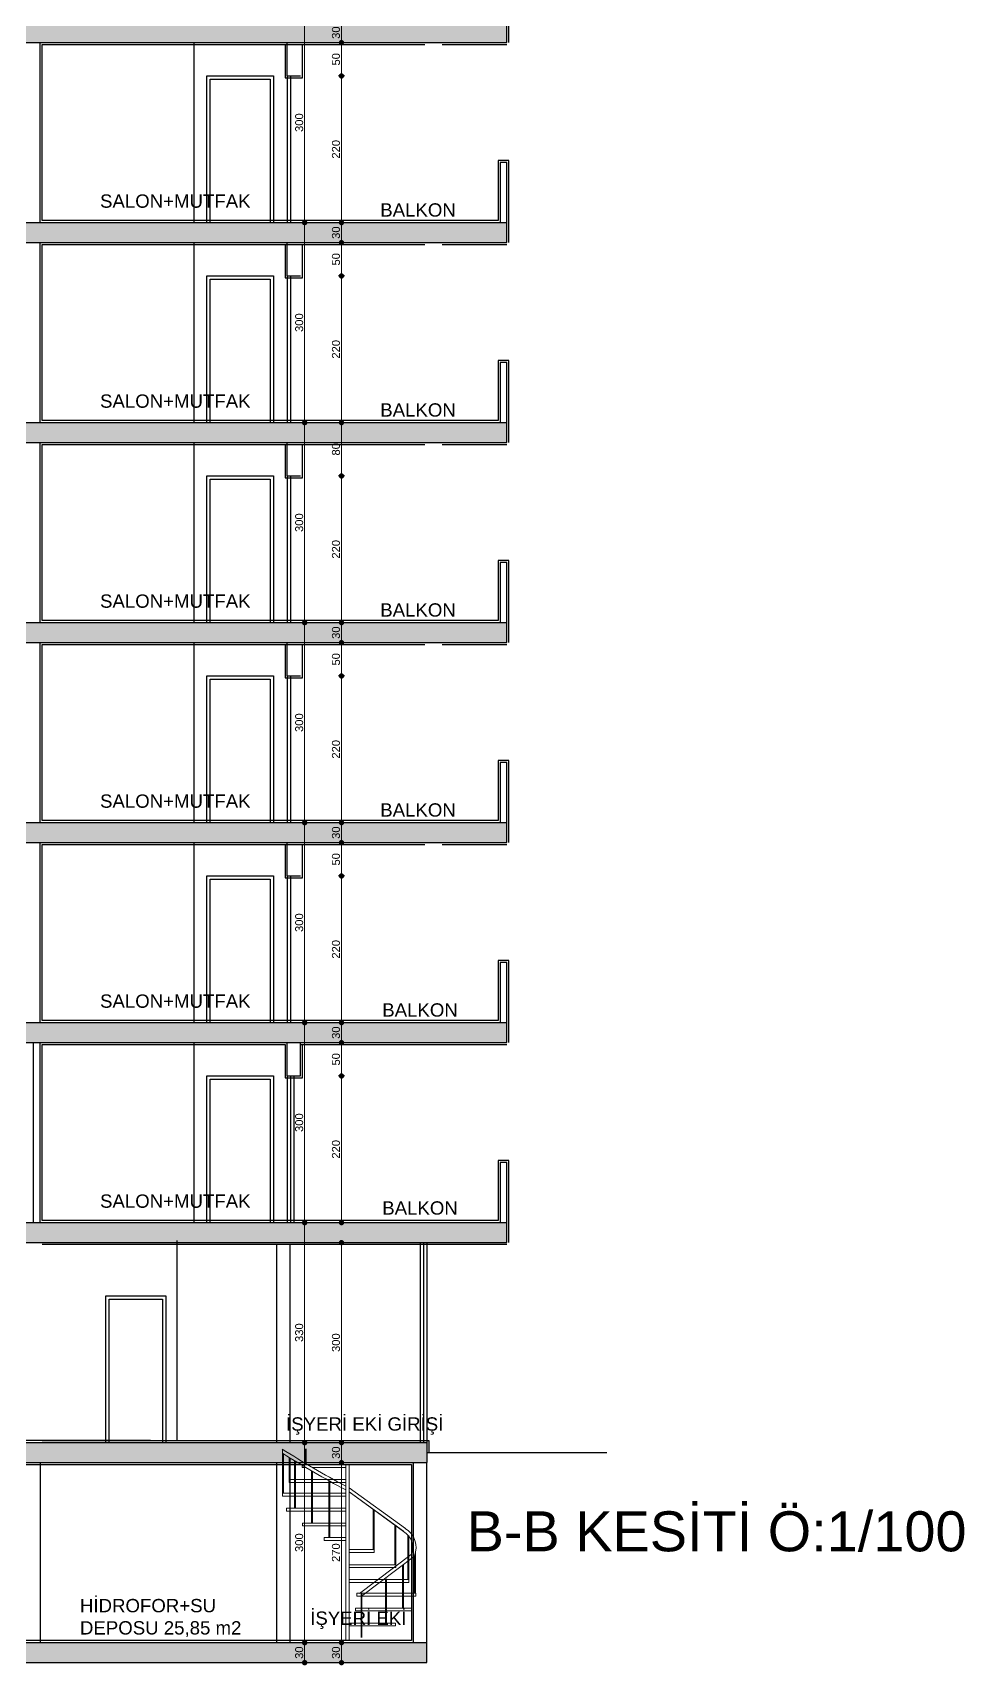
# Model space of a CAD drawing. Header units: millimetres. Extents: x 38129 to 72024, y -56282 to 16512.
# Drawn here: x 39315 to 39665, y -54379 to -53767 of the extents above; entities that cross this region are included whole.
import ezdxf

# ---------------------------------------------------------------- set-up
doc = ezdxf.new("R2010")
doc.units = ezdxf.units.MM
for name, color, linetype, lineweight in [('DIŞÖLÇÜ', 37, 'Continuous', 0), ('DUVAR', 255, 'Continuous', 30), ('iç ölçü', 15, 'Continuous', 20), ('KAPI', 4, 'Continuous', 30), ('mahal', 7, 'Continuous', 5), ('MİMARİ', 4, 'Continuous', 9), ('pencere', 195, 'Continuous', 30), ('TARAMA', 252, 'Continuous', 0), ('ölçü İÇ', 31, 'Continuous', 0)]:
    doc.layers.add(name, color=color, linetype=linetype, lineweight=lineweight)
doc.layers.add('sıva', color=41, linetype='Continuous')
doc.styles.add('icdisolcu_yazi', font='arial.ttf')
doc.styles.get("Standard").update_dxf_attribs({"font": 'arial.ttf'})
doc.dimstyles.new('İç Ölçü', dxfattribs={"dimtxt": 12, "dimasz": 8, "dimexe": 5, "dimexo": 0, "dimgap": 2, "dimtad": 1, "dimdec": 0, "dimzin": 12, "dimdsep": 46, "dimtxsty": 'icdisolcu_yazi', "dimblk": 'DOT', "dimcen": 8, "dimdle": 5, "dimclrd": 256, "dimclre": 256, "dimclrt": 7, "dimadec": 0, "dimazin": 3, "dimtfac": 1, "dimtdec": 0, "dimtix": 1, "dimtmove": 2, "dimatfit": 3, "dimldrblk": 'DOT', "dimfxl": 0, "dimtolj": 1, "dimtzin": 0, "dimlwd": -1, "dimlwe": -1, "dimarcsym": 0})
pattern_1 = [(45, (14030.6725, -61387.9235), (-4.4901281, 4.4901281), []), (45, (14035.1626, -61387.9235), (-4.4901281, 4.4901281), [3.175, -1.5875])]

# ---------------------------------------------------------------- blocks, each defined once
blk = doc.blocks.new('_Dot')
at = {"color": 0, "lineweight": -2}
blk.add_line((-0.5, 0), (-1, 0), dxfattribs=at)
at = {"color": 0, "lineweight": 30, "const_width": 0.5}
blk.add_lwpolyline([(-0.25, 0, 1), (0.25, 0, 1)], format="xyb", close=True, dxfattribs=at)
blk = doc.blocks.new('*D2833')
at = {"layer": 'Defpoints', "color": 0, "transparency": 16777216}
for p in [(49391.4, -84558.9), (49391.4, -84588.9), (49391.4, -84588.9)]:
    blk.add_point(p, dxfattribs=at)
at = {"layer": 'ölçü İÇ', "transparency": 16777216}
for p, q in [((49391.4, -84558.9), (49396.4, -84558.9)), ((49391.4, -84588.9), (49396.4, -84588.9))]:
    blk.add_line(p, q, dxfattribs=at)
at = {"layer": 'ölçü İÇ', "linetype": 'Continuous', "transparency": 16777216}
blk.add_line((49391.4, -84566.9), (49391.4, -84580.9), dxfattribs=at)
at = {"layer": 'ölçü İÇ', "transparency": 16777216, "xscale": 8, "yscale": 8, "zscale": 8}
for p, rotation in [((49391.4, -84558.9), 90), ((49391.4, -84588.9), 270)]:
    blk.add_blockref('_Dot', p, dxfattribs=dict(at, rotation=rotation))
at = {"layer": 'ölçü İÇ', "color": 7, "transparency": 16777216, "insert": (49383.2, -84573.9), "char_height": 12, "attachment_point": 5, "rotation": 90, "style": 'icdisolcu_yazi'}
blk.add_mtext('\\A1;30', dxfattribs=at)
blk = doc.blocks.new('*D2834')
at = {"layer": 'Defpoints', "color": 0, "transparency": 16777216}
for p in [(49391.4, -84858.9), (49391.4, -84888.9), (49391.4, -84888.9)]:
    blk.add_point(p, dxfattribs=at)
at = {"layer": 'ölçü İÇ', "transparency": 16777216}
for p, q in [((49391.4, -84858.9), (49396.4, -84858.9)), ((49391.4, -84888.9), (49396.4, -84888.9))]:
    blk.add_line(p, q, dxfattribs=at)
at = {"layer": 'ölçü İÇ', "linetype": 'Continuous', "transparency": 16777216}
blk.add_line((49391.4, -84866.9), (49391.4, -84880.9), dxfattribs=at)
at = {"layer": 'ölçü İÇ', "transparency": 16777216, "xscale": 8, "yscale": 8, "zscale": 8}
for p, rotation in [((49391.4, -84858.9), 90), ((49391.4, -84888.9), 270)]:
    blk.add_blockref('_Dot', p, dxfattribs=dict(at, rotation=rotation))
at = {"layer": 'ölçü İÇ', "color": 7, "transparency": 16777216, "insert": (49383.2, -84873.9), "char_height": 12, "attachment_point": 5, "rotation": 90, "style": 'icdisolcu_yazi'}
blk.add_mtext('\\A1;30', dxfattribs=at)
blk = doc.blocks.new('*D2835')
at = {"layer": 'Defpoints', "color": 0, "transparency": 16777216}
for p in [(49391.4, -85458.9), (49391.4, -85488.9), (49391.4, -85488.9)]:
    blk.add_point(p, dxfattribs=at)
at = {"layer": 'ölçü İÇ', "transparency": 16777216}
for p, q in [((49391.4, -85458.9), (49396.4, -85458.9)), ((49391.4, -85488.9), (49396.4, -85488.9))]:
    blk.add_line(p, q, dxfattribs=at)
at = {"layer": 'ölçü İÇ', "linetype": 'Continuous', "transparency": 16777216}
blk.add_line((49391.4, -85466.9), (49391.4, -85480.9), dxfattribs=at)
at = {"layer": 'ölçü İÇ', "transparency": 16777216, "xscale": 8, "yscale": 8, "zscale": 8}
for p, rotation in [((49391.4, -85458.9), 90), ((49391.4, -85488.9), 270)]:
    blk.add_blockref('_Dot', p, dxfattribs=dict(at, rotation=rotation))
at = {"layer": 'ölçü İÇ', "color": 7, "transparency": 16777216, "insert": (49383.2, -85473.9), "char_height": 12, "attachment_point": 5, "rotation": 90, "style": 'icdisolcu_yazi'}
blk.add_mtext('\\A1;30', dxfattribs=at)
blk = doc.blocks.new('*D2836')
at = {"layer": 'Defpoints', "color": 0, "transparency": 16777216}
for p in [(49391.4, -85758.9), (49391.4, -85788.9), (49391.4, -85788.9)]:
    blk.add_point(p, dxfattribs=at)
at = {"layer": 'ölçü İÇ', "transparency": 16777216}
for p, q in [((49391.4, -85758.9), (49396.4, -85758.9)), ((49391.4, -85788.9), (49396.4, -85788.9))]:
    blk.add_line(p, q, dxfattribs=at)
at = {"layer": 'ölçü İÇ', "linetype": 'Continuous', "transparency": 16777216}
blk.add_line((49391.4, -85766.9), (49391.4, -85780.9), dxfattribs=at)
at = {"layer": 'ölçü İÇ', "transparency": 16777216, "xscale": 8, "yscale": 8, "zscale": 8}
for p, rotation in [((49391.4, -85758.9), 90), ((49391.4, -85788.9), 270)]:
    blk.add_blockref('_Dot', p, dxfattribs=dict(at, rotation=rotation))
at = {"layer": 'ölçü İÇ', "color": 7, "transparency": 16777216, "insert": (49383.2, -85773.9), "char_height": 12, "attachment_point": 5, "rotation": 90, "style": 'icdisolcu_yazi'}
blk.add_mtext('\\A1;30', dxfattribs=at)
blk = doc.blocks.new('*D2837')
at = {"layer": 'Defpoints', "color": 0, "transparency": 16777216}
for p in [(49391.4, -86058.9), (49391.4, -86088.9), (49391.4, -86088.9)]:
    blk.add_point(p, dxfattribs=at)
at = {"layer": 'ölçü İÇ', "transparency": 16777216}
for p, q in [((49391.4, -86058.9), (49396.4, -86058.9)), ((49391.4, -86088.9), (49396.4, -86088.9))]:
    blk.add_line(p, q, dxfattribs=at)
at = {"layer": 'ölçü İÇ', "linetype": 'Continuous', "transparency": 16777216}
blk.add_line((49391.4, -86066.9), (49391.4, -86080.9), dxfattribs=at)
at = {"layer": 'ölçü İÇ', "transparency": 16777216, "xscale": 8, "yscale": 8, "zscale": 8}
for p, rotation in [((49391.4, -86058.9), 90), ((49391.4, -86088.9), 270)]:
    blk.add_blockref('_Dot', p, dxfattribs=dict(at, rotation=rotation))
at = {"layer": 'ölçü İÇ', "color": 7, "transparency": 16777216, "insert": (49383.2, -86073.9), "char_height": 12, "attachment_point": 5, "rotation": 90, "style": 'icdisolcu_yazi'}
blk.add_mtext('\\A1;30', dxfattribs=at)
blk = doc.blocks.new('*D2838')
at = {"layer": 'Defpoints', "color": 0, "transparency": 16777216}
for p in [(49499.7, -86388.9), (49391.4, -86688.9), (49391.4, -86688.9)]:
    blk.add_point(p, dxfattribs=at)
at = {"layer": 'ölçü İÇ', "transparency": 16777216}
for p, q in [((49396.4, -86388.9), (49386.4, -86388.9)), ((49391.4, -86688.9), (49396.4, -86688.9))]:
    blk.add_line(p, q, dxfattribs=at)
at = {"layer": 'ölçü İÇ', "linetype": 'Continuous', "transparency": 16777216}
blk.add_line((49391.4, -86396.9), (49391.4, -86680.9), dxfattribs=at)
at = {"layer": 'ölçü İÇ', "transparency": 16777216, "xscale": 8, "yscale": 8, "zscale": 8}
for p, rotation in [((49391.4, -86388.9), 90), ((49391.4, -86688.9), 270)]:
    blk.add_blockref('_Dot', p, dxfattribs=dict(at, rotation=rotation))
at = {"layer": 'ölçü İÇ', "color": 7, "transparency": 16777216, "insert": (49383.2, -86538.9), "char_height": 12, "attachment_point": 5, "rotation": 90, "style": 'icdisolcu_yazi'}
blk.add_mtext('\\A1;300', dxfattribs=at)
blk = doc.blocks.new('*D2839')
at = {"layer": 'Defpoints', "color": 0, "transparency": 16777216}
for p in [(49391.4, -86688.9), (49391.4, -86718.9), (49391.4, -86718.9)]:
    blk.add_point(p, dxfattribs=at)
at = {"layer": 'ölçü İÇ', "transparency": 16777216}
for p, q in [((49391.4, -86688.9), (49396.4, -86688.9)), ((49391.4, -86718.9), (49396.4, -86718.9))]:
    blk.add_line(p, q, dxfattribs=at)
at = {"layer": 'ölçü İÇ', "linetype": 'Continuous', "transparency": 16777216}
blk.add_line((49391.4, -86696.9), (49391.4, -86710.9), dxfattribs=at)
at = {"layer": 'ölçü İÇ', "transparency": 16777216, "xscale": 8, "yscale": 8, "zscale": 8}
for p, rotation in [((49391.4, -86688.9), 90), ((49391.4, -86718.9), 270)]:
    blk.add_blockref('_Dot', p, dxfattribs=dict(at, rotation=rotation))
at = {"layer": 'ölçü İÇ', "color": 7, "transparency": 16777216, "insert": (49383.2, -86703.9), "char_height": 12, "attachment_point": 5, "rotation": 90, "style": 'icdisolcu_yazi'}
blk.add_mtext('\\A1;30', dxfattribs=at)
blk = doc.blocks.new('*D2840')
at = {"layer": 'Defpoints', "color": 0, "transparency": 16777216}
for p in [(49391.4, -86718.9), (49391.4, -86988.9), (49391.4, -86988.9)]:
    blk.add_point(p, dxfattribs=at)
at = {"layer": 'ölçü İÇ', "transparency": 16777216}
for p, q in [((49391.4, -86718.9), (49396.4, -86718.9)), ((49391.4, -86988.9), (49396.4, -86988.9))]:
    blk.add_line(p, q, dxfattribs=at)
at = {"layer": 'ölçü İÇ', "linetype": 'Continuous', "transparency": 16777216}
blk.add_line((49391.4, -86726.9), (49391.4, -86980.9), dxfattribs=at)
at = {"layer": 'ölçü İÇ', "transparency": 16777216, "xscale": 8, "yscale": 8, "zscale": 8}
for p, rotation in [((49391.4, -86718.9), 90), ((49391.4, -86988.9), 270)]:
    blk.add_blockref('_Dot', p, dxfattribs=dict(at, rotation=rotation))
at = {"layer": 'ölçü İÇ', "color": 7, "transparency": 16777216, "insert": (49383.2, -86853.9), "char_height": 12, "attachment_point": 5, "rotation": 90, "style": 'icdisolcu_yazi'}
blk.add_mtext('\\A1;270', dxfattribs=at)
blk = doc.blocks.new('*D2841')
at = {"layer": 'Defpoints', "color": 0, "transparency": 16777216}
for p in [(49391.4, -86988.9), (49391.4, -87018.9), (49391.4, -87018.9)]:
    blk.add_point(p, dxfattribs=at)
at = {"layer": 'ölçü İÇ', "transparency": 16777216}
for p, q in [((49391.4, -86988.9), (49396.4, -86988.9)), ((49391.4, -87018.9), (49396.4, -87018.9))]:
    blk.add_line(p, q, dxfattribs=at)
at = {"layer": 'ölçü İÇ', "linetype": 'Continuous', "transparency": 16777216}
blk.add_line((49391.4, -86996.9), (49391.4, -87010.9), dxfattribs=at)
at = {"layer": 'ölçü İÇ', "transparency": 16777216, "xscale": 8, "yscale": 8, "zscale": 8}
for p, rotation in [((49391.4, -86988.9), 90), ((49391.4, -87018.9), 270)]:
    blk.add_blockref('_Dot', p, dxfattribs=dict(at, rotation=rotation))
at = {"layer": 'ölçü İÇ', "color": 7, "transparency": 16777216, "insert": (49383.2, -87003.9), "char_height": 12, "attachment_point": 5, "rotation": 90, "style": 'icdisolcu_yazi'}
blk.add_mtext('\\A1;30', dxfattribs=at)
blk = doc.blocks.new('*D2842')
at = {"layer": 'Defpoints', "color": 0, "transparency": 16777216}
for p in [(49336.2, -86988.9), (49336.2, -86988.9), (49336.2, -87018.9)]:
    blk.add_point(p, dxfattribs=at)
at = {"layer": 'ölçü İÇ', "transparency": 16777216}
for p, q in [((49336.2, -86988.9), (49341.2, -86988.9)), ((49336.2, -87018.9), (49341.2, -87018.9))]:
    blk.add_line(p, q, dxfattribs=at)
at = {"layer": 'ölçü İÇ', "linetype": 'Continuous', "transparency": 16777216}
blk.add_line((49336.2, -87010.9), (49336.2, -86996.9), dxfattribs=at)
at = {"layer": 'ölçü İÇ', "transparency": 16777216, "xscale": 8, "yscale": 8, "zscale": 8}
for p, rotation in [((49336.2, -86988.9), 90), ((49336.2, -87018.9), 270)]:
    blk.add_blockref('_Dot', p, dxfattribs=dict(at, rotation=rotation))
at = {"layer": 'ölçü İÇ', "color": 7, "transparency": 16777216, "insert": (49328, -87003.9), "char_height": 12, "attachment_point": 5, "rotation": 90, "style": 'icdisolcu_yazi'}
blk.add_mtext('\\A1;30', dxfattribs=at)
blk = doc.blocks.new('*D2843')
at = {"layer": 'Defpoints', "color": 0, "transparency": 16777216}
for p in [(49336.2, -86688.9), (49336.2, -86688.9), (49336.2, -86988.9)]:
    blk.add_point(p, dxfattribs=at)
at = {"layer": 'ölçü İÇ', "transparency": 16777216}
for p, q in [((49336.2, -86688.9), (49341.2, -86688.9)), ((49336.2, -86988.9), (49341.2, -86988.9))]:
    blk.add_line(p, q, dxfattribs=at)
at = {"layer": 'ölçü İÇ', "linetype": 'Continuous', "transparency": 16777216}
blk.add_line((49336.2, -86980.9), (49336.2, -86696.9), dxfattribs=at)
at = {"layer": 'ölçü İÇ', "transparency": 16777216, "xscale": 8, "yscale": 8, "zscale": 8}
for p, rotation in [((49336.2, -86688.9), 90), ((49336.2, -86988.9), 270)]:
    blk.add_blockref('_Dot', p, dxfattribs=dict(at, rotation=rotation))
at = {"layer": 'ölçü İÇ', "color": 7, "transparency": 16777216, "insert": (49328, -86838.9), "char_height": 12, "attachment_point": 5, "rotation": 90, "style": 'icdisolcu_yazi'}
blk.add_mtext('\\A1;300', dxfattribs=at)
blk = doc.blocks.new('*D2844')
at = {"layer": 'Defpoints', "color": 0, "transparency": 16777216}
for p in [(49336.2, -86358.9), (49336.2, -86358.9), (49336.2, -86688.9)]:
    blk.add_point(p, dxfattribs=at)
at = {"layer": 'ölçü İÇ', "transparency": 16777216}
for p, q in [((49336.2, -86358.9), (49341.2, -86358.9)), ((49336.2, -86688.9), (49341.2, -86688.9))]:
    blk.add_line(p, q, dxfattribs=at)
at = {"layer": 'ölçü İÇ', "linetype": 'Continuous', "transparency": 16777216}
blk.add_line((49336.2, -86680.9), (49336.2, -86366.9), dxfattribs=at)
at = {"layer": 'ölçü İÇ', "transparency": 16777216, "xscale": 8, "yscale": 8, "zscale": 8}
for p, rotation in [((49336.2, -86358.9), 90), ((49336.2, -86688.9), 270)]:
    blk.add_blockref('_Dot', p, dxfattribs=dict(at, rotation=rotation))
at = {"layer": 'ölçü İÇ', "color": 7, "transparency": 16777216, "insert": (49328, -86523.9), "char_height": 12, "attachment_point": 5, "rotation": 90, "style": 'icdisolcu_yazi'}
blk.add_mtext('\\A1;330', dxfattribs=at)
blk = doc.blocks.new('*D2845')
at = {"layer": 'Defpoints', "color": 0, "transparency": 16777216}
for p in [(49336.2, -86058.9), (49336.2, -86058.9), (49336.2, -86358.9)]:
    blk.add_point(p, dxfattribs=at)
at = {"layer": 'ölçü İÇ', "transparency": 16777216}
for p, q in [((49336.2, -86058.9), (49341.2, -86058.9)), ((49336.2, -86358.9), (49341.2, -86358.9))]:
    blk.add_line(p, q, dxfattribs=at)
at = {"layer": 'ölçü İÇ', "linetype": 'Continuous', "transparency": 16777216}
blk.add_line((49336.2, -86350.9), (49336.2, -86066.9), dxfattribs=at)
at = {"layer": 'ölçü İÇ', "transparency": 16777216, "xscale": 8, "yscale": 8, "zscale": 8}
for p, rotation in [((49336.2, -86058.9), 90), ((49336.2, -86358.9), 270)]:
    blk.add_blockref('_Dot', p, dxfattribs=dict(at, rotation=rotation))
at = {"layer": 'ölçü İÇ', "color": 7, "transparency": 16777216, "insert": (49328, -86208.9), "char_height": 12, "attachment_point": 5, "rotation": 90, "style": 'icdisolcu_yazi'}
blk.add_mtext('\\A1;300', dxfattribs=at)
blk = doc.blocks.new('*D2846')
at = {"layer": 'Defpoints', "color": 0, "transparency": 16777216}
for p in [(49336.2, -85758.9), (49336.2, -85758.9), (49336.2, -86058.9)]:
    blk.add_point(p, dxfattribs=at)
at = {"layer": 'ölçü İÇ', "transparency": 16777216}
for p, q in [((49336.2, -85758.9), (49341.2, -85758.9)), ((49336.2, -86058.9), (49341.2, -86058.9))]:
    blk.add_line(p, q, dxfattribs=at)
at = {"layer": 'ölçü İÇ', "linetype": 'Continuous', "transparency": 16777216}
blk.add_line((49336.2, -86050.9), (49336.2, -85766.9), dxfattribs=at)
at = {"layer": 'ölçü İÇ', "transparency": 16777216, "xscale": 8, "yscale": 8, "zscale": 8}
for p, rotation in [((49336.2, -85758.9), 90), ((49336.2, -86058.9), 270)]:
    blk.add_blockref('_Dot', p, dxfattribs=dict(at, rotation=rotation))
at = {"layer": 'ölçü İÇ', "color": 7, "transparency": 16777216, "insert": (49328, -85908.9), "char_height": 12, "attachment_point": 5, "rotation": 90, "style": 'icdisolcu_yazi'}
blk.add_mtext('\\A1;300', dxfattribs=at)
blk = doc.blocks.new('*D2847')
at = {"layer": 'Defpoints', "color": 0, "transparency": 16777216}
for p in [(49336.2, -85458.9), (49336.2, -85458.9), (49336.2, -85758.9)]:
    blk.add_point(p, dxfattribs=at)
at = {"layer": 'ölçü İÇ', "transparency": 16777216}
for p, q in [((49336.2, -85458.9), (49341.2, -85458.9)), ((49336.2, -85758.9), (49341.2, -85758.9))]:
    blk.add_line(p, q, dxfattribs=at)
at = {"layer": 'ölçü İÇ', "linetype": 'Continuous', "transparency": 16777216}
blk.add_line((49336.2, -85750.9), (49336.2, -85466.9), dxfattribs=at)
at = {"layer": 'ölçü İÇ', "transparency": 16777216, "xscale": 8, "yscale": 8, "zscale": 8}
for p, rotation in [((49336.2, -85458.9), 90), ((49336.2, -85758.9), 270)]:
    blk.add_blockref('_Dot', p, dxfattribs=dict(at, rotation=rotation))
at = {"layer": 'ölçü İÇ', "color": 7, "transparency": 16777216, "insert": (49328, -85608.9), "char_height": 12, "attachment_point": 5, "rotation": 90, "style": 'icdisolcu_yazi'}
blk.add_mtext('\\A1;300', dxfattribs=at)
blk = doc.blocks.new('*D2848')
at = {"layer": 'Defpoints', "color": 0, "transparency": 16777216}
for p in [(49336.2, -85158.9), (49336.2, -85158.9), (49336.2, -85458.9)]:
    blk.add_point(p, dxfattribs=at)
at = {"layer": 'ölçü İÇ', "transparency": 16777216}
for p, q in [((49336.2, -85158.9), (49341.2, -85158.9)), ((49336.2, -85458.9), (49341.2, -85458.9))]:
    blk.add_line(p, q, dxfattribs=at)
at = {"layer": 'ölçü İÇ', "linetype": 'Continuous', "transparency": 16777216}
blk.add_line((49336.2, -85450.9), (49336.2, -85166.9), dxfattribs=at)
at = {"layer": 'ölçü İÇ', "transparency": 16777216, "xscale": 8, "yscale": 8, "zscale": 8}
for p, rotation in [((49336.2, -85158.9), 90), ((49336.2, -85458.9), 270)]:
    blk.add_blockref('_Dot', p, dxfattribs=dict(at, rotation=rotation))
at = {"layer": 'ölçü İÇ', "color": 7, "transparency": 16777216, "insert": (49328, -85308.9), "char_height": 12, "attachment_point": 5, "rotation": 90, "style": 'icdisolcu_yazi'}
blk.add_mtext('\\A1;300', dxfattribs=at)
blk = doc.blocks.new('*D2849')
at = {"layer": 'Defpoints', "color": 0, "transparency": 16777216}
for p in [(49336.2, -84858.9), (49336.2, -84858.9), (49336.2, -85158.9)]:
    blk.add_point(p, dxfattribs=at)
at = {"layer": 'ölçü İÇ', "transparency": 16777216}
for p, q in [((49336.2, -84858.9), (49341.2, -84858.9)), ((49336.2, -85158.9), (49341.2, -85158.9))]:
    blk.add_line(p, q, dxfattribs=at)
at = {"layer": 'ölçü İÇ', "linetype": 'Continuous', "transparency": 16777216}
blk.add_line((49336.2, -85150.9), (49336.2, -84866.9), dxfattribs=at)
at = {"layer": 'ölçü İÇ', "transparency": 16777216, "xscale": 8, "yscale": 8, "zscale": 8}
for p, rotation in [((49336.2, -84858.9), 90), ((49336.2, -85158.9), 270)]:
    blk.add_blockref('_Dot', p, dxfattribs=dict(at, rotation=rotation))
at = {"layer": 'ölçü İÇ', "color": 7, "transparency": 16777216, "insert": (49328, -85008.9), "char_height": 12, "attachment_point": 5, "rotation": 90, "style": 'icdisolcu_yazi'}
blk.add_mtext('\\A1;300', dxfattribs=at)
blk = doc.blocks.new('*D2850')
at = {"layer": 'Defpoints', "color": 0, "transparency": 16777216}
for p in [(49336.2, -84558.9), (49336.2, -84558.9), (49336.2, -84858.9)]:
    blk.add_point(p, dxfattribs=at)
at = {"layer": 'ölçü İÇ', "transparency": 16777216}
for p, q in [((49336.2, -84558.9), (49341.2, -84558.9)), ((49336.2, -84858.9), (49341.2, -84858.9))]:
    blk.add_line(p, q, dxfattribs=at)
at = {"layer": 'ölçü İÇ', "linetype": 'Continuous', "transparency": 16777216}
blk.add_line((49336.2, -84850.9), (49336.2, -84566.9), dxfattribs=at)
at = {"layer": 'ölçü İÇ', "transparency": 16777216, "xscale": 8, "yscale": 8, "zscale": 8}
for p, rotation in [((49336.2, -84558.9), 90), ((49336.2, -84858.9), 270)]:
    blk.add_blockref('_Dot', p, dxfattribs=dict(at, rotation=rotation))
at = {"layer": 'ölçü İÇ', "color": 7, "transparency": 16777216, "insert": (49328, -84708.9), "char_height": 12, "attachment_point": 5, "rotation": 90, "style": 'icdisolcu_yazi'}
blk.add_mtext('\\A1;300', dxfattribs=at)
blk = doc.blocks.new('MDKFDKFD')
at = {"layer": 'TARAMA'}
h = blk.add_hatch(dxfattribs=at)
h.set_pattern_fill('ANSI33', color=256)
h.set_pattern_definition([(45, (4939.406, -64286.696), (-4.4901281, 4.4901281), []), (45, (4943.896, -64286.696), (-4.4901281, 4.4901281), [3.175, -1.5875])])
h.paths.add_polyline_path([(49639.6, -84588.9), (49639.6, -84558.9), (48004.6, -84558.9), (48004.6, -84588.9)])
h = blk.add_hatch(dxfattribs=at)
h.set_pattern_fill('ANSI33', color=256)
h.set_pattern_definition([(45, (4939.406, -64586.696), (-4.4901281, 4.4901281), []), (45, (4943.896, -64586.696), (-4.4901281, 4.4901281), [3.175, -1.5875])])
h.paths.add_polyline_path([(49639.6, -84888.9), (49639.6, -84858.9), (48004.6, -84858.9), (48004.6, -84888.9)])
h = blk.add_hatch(dxfattribs=at)
h.set_pattern_fill('ANSI33', color=256)
h.set_pattern_definition([(45, (4939.406, -64886.696), (-4.4901281, 4.4901281), []), (45, (4943.896, -64886.696), (-4.4901281, 4.4901281), [3.175, -1.5875])])
h.paths.add_polyline_path([(49639.6, -85188.9), (49639.6, -85158.9), (48004.6, -85158.9), (48004.6, -85188.9)])
h = blk.add_hatch(dxfattribs=at)
h.set_pattern_fill('ANSI33', color=256)
h.set_pattern_definition([(45, (4939.406, -65186.696), (-4.4901281, 4.4901281), []), (45, (4943.896, -65186.696), (-4.4901281, 4.4901281), [3.175, -1.5875])])
h.paths.add_polyline_path([(49639.6, -85488.9), (49639.6, -85458.9), (48004.6, -85458.9), (48004.6, -85488.9)])
h = blk.add_hatch(dxfattribs=at)
h.set_pattern_fill('ANSI33', color=256)
h.set_pattern_definition([(45, (4939.406, -65486.696), (-4.4901281, 4.4901281), []), (45, (4943.896, -65486.696), (-4.4901281, 4.4901281), [3.175, -1.5875])])
h.paths.add_polyline_path([(49639.6, -85788.9), (49639.6, -85758.9), (48004.6, -85758.9), (48004.6, -85788.9)])
h = blk.add_hatch(dxfattribs=at)
h.set_pattern_fill('ANSI33', color=256)
h.set_pattern_definition([(45, (4939.406, -65786.696), (-4.4901281, 4.4901281), []), (45, (4943.896, -65786.696), (-4.4901281, 4.4901281), [3.175, -1.5875])])
h.paths.add_polyline_path([(49639.6, -86088.9), (49639.6, -86058.9), (48004.6, -86058.9), (48004.6, -86088.9)])
h = blk.add_hatch(dxfattribs=at)
h.set_pattern_fill('ANSI33', color=256)
h.set_pattern_definition([(45, (4939.406, -66086.696), (-4.4901281, 4.4901281), []), (45, (4943.896, -66086.696), (-4.4901281, 4.4901281), [3.175, -1.5875])])
h.paths.add_polyline_path([(49639.6, -86388.9), (49639.6, -86358.9), (48004.6, -86358.9), (48004.6, -86388.9)])
h = blk.add_hatch(dxfattribs=at)
h.set_pattern_fill('ANSI33', color=256)
h.set_pattern_definition(pattern_1)
h.paths.add_polyline_path([(49519.7, -86688.9), (48069.6, -86688.9), (48069.6, -86718.9), (49519.7, -86718.9)])
h = blk.add_hatch(dxfattribs=at)
h.set_pattern_fill('ANSI33', color=256)
h.set_pattern_definition(pattern_1)
h.paths.add_polyline_path([(49519.7, -86988.9), (47718, -86988.9), (47718, -87018.9), (49519.7, -87018.9)])
at = {"layer": 'DIŞÖLÇÜ'}
blk.add_line((49397.8, -86985.5), (49496.7, -86985.5), dxfattribs=at)
at = {"layer": 'DUVAR'}
for p, q in [((48004.6, -84588.9), (49639.6, -84588.9)), ((48939.6, -84858.9), (48939.6, -84588.9)), ((49309.9, -84638.9), (49309.9, -84588.9)), ((49309.9, -84638.9), (49329.9, -84638.9)), ((48004.6, -84858.9), (49639.6, -84858.9)), ((48004.6, -84888.9), (49639.6, -84888.9)), ((48939.6, -85158.9), (48939.6, -84888.9)), ((49309.9, -84938.9), (49309.9, -84888.9)), ((49309.9, -84938.9), (49329.9, -84938.9)), ((48004.6, -85158.9), (49639.6, -85158.9)), ((48004.6, -85188.9), (49639.6, -85188.9)), ((48939.6, -85458.9), (48939.6, -85188.9)), ((49309.9, -85238.9), (49309.9, -85188.9)), ((49309.9, -85238.9), (49329.9, -85238.9)), ((48004.6, -85458.9), (49639.6, -85458.9)), ((48004.6, -85488.9), (49639.6, -85488.9)), ((48939.6, -85758.9), (48939.6, -85488.9)), ((49309.9, -85538.9), (49309.9, -85488.9)), ((49309.9, -85538.9), (49329.9, -85538.9)), ((48004.6, -85758.9), (49639.6, -85758.9)), ((48004.6, -85788.9), (49639.6, -85788.9)), ((48939.6, -86058.9), (48939.6, -85788.9)), ((49309.9, -85838.9), (49309.9, -85788.9)), ((49309.9, -85838.9), (49329.9, -85838.9)), ((48004.6, -86058.9), (49639.6, -86058.9)), ((48004.6, -86088.9), (49639.6, -86088.9)), ((48929.6, -86358.9), (48929.6, -86088.9)), ((48939.6, -86358.9), (48939.6, -86088.9)), ((49309.9, -86138.9), (49309.9, -86088.9)), ((49329.9, -86138.9), (49329.9, -86088.9)), ((49309.9, -86138.9), (49329.9, -86138.9)), ((48004.6, -86358.9), (49639.6, -86358.9)), ((48004.6, -86388.9), (49639.6, -86388.9)), ((49294.7, -86688.9), (49294.7, -86391.9)), ((49314.7, -86688.9), (49314.7, -86391.9)), ((48069.6, -86688.9), (49519.7, -86688.9)), ((49519.7, -86688.9), (49519.7, -86718.9)), ((48066.1, -86718.9), (49519.7, -86718.9)), ((48069.6, -86718.9), (49519.7, -86718.9)), ((48939.7, -86988.9), (48939.7, -86718.9)), ((49294.7, -86988.9), (49294.7, -86718.9)), ((49314.7, -86988.9), (49314.7, -86718.9)), ((49499.7, -86988.9), (49499.7, -86718.9)), ((49519.7, -86703.9), (49789.6, -86703.9)), ((49519.7, -87018.9), (49519.7, -86718.9)), ((47718, -86988.9), (49519.7, -86988.9)), ((47718, -87018.9), (49519.7, -87018.9))]:
    blk.add_line(p, q, dxfattribs=at)
for points in [[(49639.6, -84588.9), (49639.6, -84468.9), (49629.6, -84468.9), (49629.6, -84558.9)], [(49639.6, -84888.9), (49639.6, -84768.9), (49629.6, -84768.9), (49629.6, -84858.9)], [(49639.6, -85188.9), (49639.6, -85068.9), (49629.6, -85068.9), (49629.6, -85158.9)], [(49639.6, -85488.9), (49639.6, -85368.9), (49629.6, -85368.9), (49629.6, -85458.9)], [(49639.6, -85788.9), (49639.6, -85668.9), (49629.6, -85668.9), (49629.6, -85758.9)], [(49639.6, -86088.9), (49639.6, -85968.9), (49629.6, -85968.9), (49629.6, -86058.9)], [(49639.6, -86388.9), (49639.6, -86268.9), (49629.6, -86268.9), (49629.6, -86358.9)]]:
    blk.add_lwpolyline(points, dxfattribs=at)
at = {"layer": 'iç ölçü', "ltscale": 2}
for p, q in [((49303, -86699.2), (49303, -86764.9)), ((49304.5, -86705.8), (49304.5, -86764.9)), ((49312.9, -86711.1), (49312.9, -86744.4)), ((49312.9, -86744.4), (49312.9, -86711.1)), ((49314.4, -86712), (49314.4, -86744.4)), ((49321, -86716), (49321, -86787.1)), ((49322.4, -86716.9), (49322.4, -86787.1)), ((49336.8, -86719.7), (49336.8, -86698.3)), ((49338.3, -86698.3), (49338.3, -86720.6)), ((49332.7, -86726.3), (49332.7, -86723.1)), ((49332.7, -86726.3), (49332.7, -86724.2)), ((49338.2, -86726.3), (49332.7, -86726.3)), ((49338.2, -86726.3), (49332.7, -86726.3)), ((49340.7, -86722), (49397.8, -86722)), ((49346.7, -86731.3), (49346.7, -86809.5)), ((49397.8, -86726.3), (49348.1, -86726.3)), ((49397.8, -86726.3), (49348.1, -86726.3)), ((49348.1, -86732.2), (49348.1, -86809.5)), ((49397.8, -86721.9), (49397.8, -86914.1)), ((49402.8, -86874.1), (49402.8, -86721.9)), ((49402.8, -86721.9), (49402.8, -86844.8)), ((49402.8, -86722), (49402.8, -86726.3)), ((49402.8, -86756.7), (49402.8, -86722)), ((49402.8, -86740.1), (49402.8, -86874.1)), ((49302.8, -86769.3), (49302.8, -86764.9)), ((49302.8, -86764.9), (49397.8, -86764.9)), ((49302.8, -86767.1), (49302.8, -86769.3)), ((49312.9, -86744.4), (49397.8, -86744.4)), ((49312.9, -86748.7), (49312.9, -86744.4)), ((49312.9, -86744.4), (49397.8, -86744.4)), ((49312.9, -86744.4), (49312.9, -86746.5)), ((49397.8, -86748.7), (49312.9, -86748.7)), ((49372.6, -86746.1), (49372.6, -86831.2)), ((49374, -86746.9), (49374, -86831.2)), ((49402.8, -86744.4), (49402.8, -86748.7)), ((49487.3, -86817.9), (49402.8, -86756.7)), ((49484.4, -86822), (49402.8, -86762.9)), ((49484.4, -86821.9), (49402.8, -86762.9)), ((49302.8, -86769.3), (49321, -86769.3)), ((49308.8, -86791.5), (49308.8, -86787.1)), ((49308.8, -86787.1), (49346.7, -86787.1)), ((49346.7, -86791.5), (49308.8, -86791.5)), ((49322.4, -86769.3), (49346.7, -86769.3)), ((49348.1, -86769.3), (49397.8, -86769.3)), ((49348.1, -86787.1), (49397.8, -86787)), ((49397.8, -86791.5), (49348.1, -86791.5)), ((49374, -86787), (49392.9, -86787)), ((49392.9, -86791.5), (49374, -86791.5)), ((49402.8, -86782.2), (49402.8, -86780)), ((49402.8, -86780), (49402.8, -86914.1)), ((49402.8, -86781.1), (49402.8, -86785.4)), ((49402.8, -86782.2), (49402.8, -86784.4)), ((49439.1, -86789.1), (49439.1, -86849.3)), ((49440.5, -86790.2), (49440.5, -86851.4)), ((49332.8, -86813.9), (49332.8, -86809.6)), ((49332.8, -86809.6), (49397.8, -86809.6)), ((49397.8, -86813.9), (49332.8, -86813.9)), ((49384.7, -86809.6), (49397.8, -86809.6)), ((49384.7, -86809.6), (49392, -86809.6)), ((49397.8, -86813.9), (49384.7, -86813.9)), ((49402.8, -86802.7), (49402.8, -86807.1)), ((49402.8, -86802.7), (49402.8, -86807.1)), ((49471.4, -86812.5), (49471.4, -86872)), ((49472.8, -86813.5), (49472.8, -86872)), ((49365.4, -86831.2), (49397.8, -86831.2)), ((49365.4, -86835.5), (49365.4, -86831.2)), ((49365.4, -86831.2), (49397.8, -86831.2)), ((49365.4, -86835.5), (49365.4, -86831.2)), ((49397.8, -86835.5), (49365.4, -86835.5)), ((49397.8, -86835.5), (49365.4, -86835.5)), ((49491.1, -86828.8), (49491.1, -86894.3)), ((49492.6, -86828.1), (49492.6, -86894.3)), ((49440.5, -86849.3), (49402.8, -86849.3)), ((49402.8, -86853.6), (49440.5, -86853.6)), ((49402.8, -86853.6), (49440.5, -86853.6)), ((49402.8, -86853.6), (49440.5, -86853.6)), ((49402.8, -86853.6), (49440.5, -86853.6)), ((49418.7, -86915), (49496.2, -86856.8)), ((49421.7, -86919), (49501, -86859.4)), ((49440.5, -86853.6), (49440.5, -86851.4)), ((49440.5, -86853.6), (49440.5, -86851.4)), ((49501, -86858.2), (49501, -86914.9)), ((49502.5, -86853.6), (49502.5, -86914.9)), ((49472.8, -86872), (49402.8, -86872)), ((49402.8, -86872), (49402.8, -86876.3)), ((49402.8, -86876.3), (49472.8, -86876.3)), ((49402.8, -86876.3), (49472.8, -86876.3)), ((49472.8, -86876.3), (49472.8, -86872)), ((49472.8, -86876.3), (49472.8, -86874.1)), ((49483.1, -86872.9), (49483.1, -86937.1)), ((49484.6, -86871.8), (49484.6, -86937.1)), ((49397.8, -86914.1), (49397.8, -86985.5)), ((49492.6, -86894.3), (49402.8, -86894.3)), ((49402.8, -86894.3), (49402.8, -86898.7)), ((49402.8, -86898.7), (49492.6, -86898.7)), ((49402.8, -86914.1), (49402.8, -86985.5)), ((49492.6, -86894.3), (49404.4, -86894.3)), ((49502.8, -86914.9), (49414.6, -86914.9)), ((49414.6, -86914.9), (49414.6, -86917.1)), ((49422.2, -86914.9), (49422.2, -86981.2)), ((49457.4, -86893.9), (49457.4, -86959.4)), ((49458.8, -86893.2), (49458.8, -86959.4)), ((49492.6, -86898.7), (49492.6, -86894.3)), ((49492.6, -86894.3), (49492.6, -86896.5)), ((49502.8, -86919.3), (49502.8, -86914.9)), ((49412.6, -86937), (49412.6, -86941.3)), ((49420.8, -86937), (49412.6, -86937)), ((49412.6, -86937.1), (49412.6, -86941.4)), ((49414.6, -86919.3), (49414.6, -86917.1)), ((49457.4, -86919.3), (49414.6, -86919.3)), ((49420.8, -86915.6), (49420.8, -86981.2)), ((49457.4, -86937), (49422.2, -86937)), ((49483.1, -86919.3), (49458.8, -86919.3)), ((49496.7, -86937.1), (49458.8, -86937.1)), ((49502.8, -86919.3), (49484.6, -86919.3)), ((49496.7, -86941.4), (49496.7, -86937.1)), ((49496.7, -86937.1), (49496.7, -86985.9)), ((49502.8, -86917.1), (49502.8, -86919.3)), ((49420.8, -86959.5), (49402.8, -86959.5)), ((49402.8, -86959.5), (49402.8, -86963.9)), ((49402.8, -86963.9), (49420.8, -86963.9)), ((49412.6, -86941.4), (49420.8, -86941.4)), ((49420.8, -86959.5), (49413.5, -86959.5)), ((49422.2, -86941.4), (49457.4, -86941.4)), ((49472.7, -86959.5), (49422.2, -86959.5)), ((49422.2, -86963.9), (49472.7, -86963.9)), ((49458.8, -86941.4), (49496.7, -86941.4)), ((49472.7, -86963.9), (49472.7, -86959.5))]:
    blk.add_line(p, q, dxfattribs=at)
for centre, radius, start, end in [((50097.3, -85442.2), 1486.7, 237.6716, 241.9316), ((50097.3, -85442.2), 1491.7, 237.8293, 242.034), ((49470.6, -86846.1), 27.8, 337.3715, 60.1671), ((49470.6, -86846.1), 32.8, 337.3715, 60.1671)]:
    blk.add_arc(centre, radius, start, end, dxfattribs=at)
at = {"layer": 'KAPI'}
for p, q in [((49170.1, -84588.9), (49170.1, -84858.9)), ((49170.1, -84888.9), (49170.1, -85158.9)), ((49170.1, -85188.9), (49170.1, -85458.9)), ((49170.1, -85488.9), (49170.1, -85758.9)), ((49170.1, -85788.9), (49170.1, -86058.9)), ((49170.1, -86088.9), (49170.1, -86358.9)), ((49145, -86685.9), (49145, -86385.9))]:
    blk.add_line(p, q, dxfattribs=at)
for points in [[(49189.6, -84858.9), (49189.6, -84638.9), (49289.6, -84638.9), (49289.6, -84858.9)], [(49194.6, -84858.9), (49194.6, -84643.9), (49284.6, -84643.9), (49284.6, -84858.9)], [(49189.6, -85158.9), (49189.6, -84938.9), (49289.6, -84938.9), (49289.6, -85158.9)], [(49194.6, -85158.9), (49194.6, -84943.9), (49284.6, -84943.9), (49284.6, -85158.9)], [(49189.6, -85458.9), (49189.6, -85238.9), (49289.6, -85238.9), (49289.6, -85458.9)], [(49194.6, -85458.9), (49194.6, -85243.9), (49284.6, -85243.9), (49284.6, -85458.9)], [(49189.6, -85758.9), (49189.6, -85538.9), (49289.6, -85538.9), (49289.6, -85758.9)], [(49194.6, -85758.9), (49194.6, -85543.9), (49284.6, -85543.9), (49284.6, -85758.9)], [(49189.6, -86058.9), (49189.6, -85838.9), (49289.6, -85838.9), (49289.6, -86058.9)], [(49194.6, -86058.9), (49194.6, -85843.9), (49284.6, -85843.9), (49284.6, -86058.9)], [(49189.6, -86358.9), (49189.6, -86138.9), (49289.6, -86138.9), (49289.6, -86358.9)], [(49194.6, -86358.9), (49194.6, -86143.9), (49284.6, -86143.9), (49284.6, -86358.9)], [(49037.7, -86688.9), (49037.7, -86468.9), (49127.7, -86468.9), (49127.7, -86688.9)], [(49042.7, -86688.9), (49042.7, -86473.9), (49122.7, -86473.9), (49122.7, -86688.9)]]:
    blk.add_lwpolyline(points, dxfattribs=at)
at = {"layer": 'pencere'}
for p, q in [((49309.9, -84638.9), (49309.9, -84858.9)), ((49314.9, -84638.9), (49314.9, -84858.9)), ((49309.9, -84938.9), (49309.9, -85158.9)), ((49314.9, -84938.9), (49314.9, -85158.9)), ((49309.9, -85238.9), (49309.9, -85458.9)), ((49314.9, -85238.9), (49314.9, -85458.9)), ((49309.9, -85538.9), (49309.9, -85758.9)), ((49314.9, -85538.9), (49314.9, -85758.9)), ((49309.9, -85838.9), (49309.9, -86058.9)), ((49314.9, -85838.9), (49314.9, -86058.9)), ((49309.9, -86138.9), (49309.9, -86358.9)), ((49314.9, -86138.9), (49314.9, -86358.9)), ((49319.9, -86138.9), (49319.9, -86358.9)), ((49509.7, -86388.9), (49509.7, -86688.9)), ((49514.7, -86388.9), (49514.7, -86688.9)), ((49519.7, -86388.9), (49519.7, -86688.9)), ((49519.7, -86388.9), (49519.7, -86688.9))]:
    blk.add_line(p, q, dxfattribs=at)
at = {"layer": 'sıva'}
for p, q in [((49642.6, -84588.9), (49642.6, -84465.9)), ((48942.6, -84855.9), (48942.6, -84591.9)), ((48942.6, -84591.9), (49516.6, -84591.9)), ((49306.9, -84591.9), (49306.9, -84641.9)), ((49332.9, -84641.9), (49332.9, -84591.9)), ((49542.6, -84591.9), (49639.3, -84591.9)), ((49306.9, -84641.9), (49332.9, -84641.9)), ((49642.6, -84765.9), (49626.6, -84765.9)), ((49626.6, -84765.9), (49626.6, -84855.9)), ((49642.6, -84888.9), (49642.6, -84765.9)), ((49626.6, -84855.9), (48942.6, -84855.9)), ((48942.6, -85155.9), (48942.6, -84891.9)), ((48942.6, -84891.9), (49516.6, -84891.9)), ((49306.9, -84891.9), (49306.9, -84941.9)), ((49332.9, -84941.9), (49332.9, -84891.9)), ((49542.6, -84891.9), (49639.3, -84891.9)), ((49306.9, -84941.9), (49332.9, -84941.9)), ((49642.6, -85065.9), (49626.6, -85065.9)), ((49626.6, -85065.9), (49626.6, -85155.9)), ((49642.6, -85188.9), (49642.6, -85065.9)), ((49626.6, -85155.9), (48942.6, -85155.9)), ((48942.6, -85455.9), (48942.6, -85191.9)), ((48942.6, -85191.9), (49516.6, -85191.9)), ((49306.9, -85191.9), (49306.9, -85241.9)), ((49332.9, -85241.9), (49332.9, -85191.9)), ((49542.6, -85191.9), (49639.3, -85191.9)), ((49306.9, -85241.9), (49332.9, -85241.9)), ((49642.6, -85365.9), (49626.6, -85365.9)), ((49626.6, -85365.9), (49626.6, -85455.9)), ((49642.6, -85488.9), (49642.6, -85365.9)), ((49626.6, -85455.9), (48942.6, -85455.9)), ((48942.6, -85755.9), (48942.6, -85491.9)), ((48942.6, -85491.9), (49516.6, -85491.9)), ((49306.9, -85491.9), (49306.9, -85541.9)), ((49332.9, -85541.9), (49332.9, -85491.9)), ((49542.6, -85491.9), (49639.3, -85491.9)), ((49306.9, -85541.9), (49332.9, -85541.9)), ((49642.6, -85665.9), (49626.6, -85665.9)), ((49626.6, -85665.9), (49626.6, -85755.9)), ((49642.6, -85788.9), (49642.6, -85665.9)), ((49626.6, -85755.9), (48942.6, -85755.9)), ((48942.6, -86055.9), (48942.6, -85791.9)), ((48942.6, -85791.9), (49516.6, -85791.9)), ((49306.9, -85791.9), (49306.9, -85841.9)), ((49332.9, -85841.9), (49332.9, -85791.9)), ((49542.6, -85791.9), (49639.3, -85791.9)), ((49306.9, -85841.9), (49332.9, -85841.9)), ((49642.6, -85965.9), (49626.6, -85965.9)), ((49626.6, -85965.9), (49626.6, -86055.9)), ((49642.6, -86088.9), (49642.6, -85965.9)), ((49626.6, -86055.9), (48942.6, -86055.9)), ((48942.6, -86355.9), (48942.6, -86091.9)), ((48942.6, -86091.9), (49306.9, -86091.9)), ((49306.9, -86091.9), (49306.9, -86141.9)), ((49329.9, -86091.9), (49426.7, -86091.9)), ((49332.9, -86141.9), (49332.9, -86091.9)), ((49332.9, -86091.9), (49639.3, -86091.9)), ((49306.9, -86141.9), (49332.9, -86141.9)), ((49642.6, -86265.9), (49626.6, -86265.9)), ((49626.6, -86265.9), (49626.6, -86355.9)), ((49642.6, -86388.9), (49642.6, -86265.9)), ((49626.6, -86355.9), (48942.6, -86355.9))]:
    blk.add_line(p, q, dxfattribs=at)
for points in [[(49105.1, -86685.9), (48092.6, -86685.9), (48092.6, -86391.9), (48916.6, -86391.9)], [(49639.6, -86391.9), (48942.6, -86391.9)], [(48942.6, -86685.9), (49522.7, -86685.9), (49522.7, -86703.9)], [(48657.6, -86721.9), (49496.7, -86721.9), (49496.7, -86985.9), (48657.6, -86985.9)]]:
    blk.add_lwpolyline(points, dxfattribs=at)
at = {"layer": 'ölçü İÇ'}
for p, q in [((49391.4, -84588.9), (49396.4, -84588.9)), ((49396.4, -84638.9), (49386.4, -84638.9)), ((49396.4, -84638.9), (49386.4, -84638.9)), ((49391.4, -84858.9), (49396.4, -84858.9)), ((49391.4, -84888.9), (49396.4, -84888.9)), ((49396.4, -84938.9), (49386.4, -84938.9)), ((49396.4, -84938.9), (49386.4, -84938.9)), ((49391.4, -85158.9), (49396.4, -85158.9)), ((49391.4, -85158.9), (49396.4, -85158.9)), ((49396.4, -85238.9), (49386.4, -85238.9)), ((49396.4, -85238.9), (49386.4, -85238.9)), ((49391.4, -85458.9), (49396.4, -85458.9)), ((49391.4, -85488.9), (49396.4, -85488.9)), ((49396.4, -85538.9), (49386.4, -85538.9)), ((49396.4, -85538.9), (49386.4, -85538.9)), ((49391.4, -85758.9), (49396.4, -85758.9)), ((49391.4, -85788.9), (49396.4, -85788.9)), ((49396.4, -85838.9), (49386.4, -85838.9)), ((49396.4, -85838.9), (49386.4, -85838.9)), ((49391.4, -86058.9), (49396.4, -86058.9)), ((49391.4, -86088.9), (49396.4, -86088.9)), ((49396.4, -86138.9), (49386.4, -86138.9)), ((49396.4, -86138.9), (49386.4, -86138.9)), ((49391.4, -86358.9), (49396.4, -86358.9))]:
    blk.add_line(p, q, dxfattribs=at)
at = {"layer": 'ölçü İÇ', "linetype": 'Continuous'}
for p, q in [((49391.4, -84596.9), (49391.4, -84630.9)), ((49391.4, -84646.9), (49391.4, -84850.9)), ((49391.4, -84896.9), (49391.4, -84930.9)), ((49391.4, -84946.9), (49391.4, -85150.9)), ((49391.4, -85166.9), (49391.4, -85230.9)), ((49391.4, -85246.9), (49391.4, -85450.9)), ((49391.4, -85496.9), (49391.4, -85530.9)), ((49391.4, -85546.9), (49391.4, -85750.9)), ((49391.4, -85796.9), (49391.4, -85830.9)), ((49391.4, -85846.9), (49391.4, -86050.9)), ((49391.4, -86096.9), (49391.4, -86130.9)), ((49391.4, -86146.9), (49391.4, -86350.9))]:
    blk.add_line(p, q, dxfattribs=at)
at = {"layer": 'ölçü İÇ', "xscale": 8, "yscale": 8, "zscale": 8}
for p, rotation in [((49391.4, -84588.9), 90), ((49391.4, -84638.9), 270), ((49391.4, -84638.9), 90), ((49391.4, -84858.9), 270), ((49391.4, -84888.9), 90), ((49391.4, -84938.9), 270), ((49391.4, -84938.9), 90), ((49391.4, -85158.9), 270), ((49391.4, -85158.9), 90), ((49391.4, -85238.9), 270), ((49391.4, -85238.9), 90), ((49391.4, -85458.9), 270), ((49391.4, -85488.9), 90), ((49391.4, -85538.9), 270), ((49391.4, -85538.9), 90), ((49391.4, -85758.9), 270), ((49391.4, -85788.9), 90), ((49391.4, -85838.9), 270), ((49391.4, -85838.9), 90), ((49391.4, -86058.9), 270), ((49391.4, -86088.9), 90), ((49391.4, -86138.9), 270), ((49391.4, -86138.9), 90), ((49391.4, -86358.9), 270)]:
    blk.add_blockref('_Dot', p, dxfattribs=dict(at, rotation=rotation))
at = {"layer": 'mahal'}
for s, width, insert, char_height, attachment_point in [('SALON+MUTFAK', 77.279, (49029.2, -84816.6), 20, 1), ('BALKON', 275.107, (49449.6, -84829.9), 20, 1), ('SALON+MUTFAK', 77.279, (49029.2, -85116.6), 20, 1), ('BALKON', 275.107, (49449.6, -85129.9), 20, 1), ('SALON+MUTFAK', 77.279, (49029.2, -85416.6), 20, 1), ('BALKON', 275.107, (49449.6, -85429.9), 20, 1), ('SALON+MUTFAK', 77.279, (49029.2, -85716.6), 20, 1), ('BALKON', 275.107, (49449.6, -85729.9), 20, 1), ('SALON+MUTFAK', 77.279, (49029.2, -86016.6), 20, 1), ('BALKON', 275.107, (49452.6, -86029.9), 20, 1), ('SALON+MUTFAK', 77.279, (49029.2, -86316.6), 20, 1), ('BALKON', 275.107, (49452.6, -86326.9), 20, 1), ('İŞYERİ EKİ GİRİŞİ', 250.343, (49308.3, -86650.9), 20, 1), ('B-B KESİTİ Ö:1/100', 732.289, (49579.2, -86791.9), 60, 1), ('HİDROFOR+SU DEPOSU 25,85 m2', 250.343, (48999.1, -86980.4), 20, 7), ('İŞYERİ EKİ', 250.343, (49344.5, -86942.2), 20, 1)]:
    blk.add_mtext_dynamic_manual_height_columns(s, width=width, gutter_width=12.5, heights=[0], dxfattribs=dict(at, insert=insert, char_height=char_height, attachment_point=attachment_point))
at = {"layer": 'ölçü İÇ', "color": 7, "char_height": 12, "attachment_point": 5, "rotation": 90, "style": 'icdisolcu_yazi'}
for s, insert in [('\\A1;50', (49383.2, -84613.9)), ('\\A1;220', (49383.2, -84748.9)), ('\\A1;50', (49383.2, -84913.9)), ('\\A1;220', (49383.2, -85048.9)), ('\\A1;80', (49383.2, -85198.9)), ('\\A1;220', (49383.2, -85348.9)), ('\\A1;50', (49383.2, -85513.9)), ('\\A1;220', (49383.2, -85648.9)), ('\\A1;50', (49383.2, -85813.9)), ('\\A1;220', (49383.2, -85948.9)), ('\\A1;50', (49383.2, -86113.9)), ('\\A1;220', (49383.2, -86248.9))]:
    blk.add_mtext(s, dxfattribs=dict(at, insert=insert))
at = {"layer": 'ölçü İÇ'}
for base, p1, p2, picture, middle in [((49336.2, -84558.9), (49336.2, -84858.9), (49336.2, -84558.9), '*D2850', (49328, -84708.9)), ((49391.4, -84588.9), (49391.4, -84558.9), (49391.4, -84588.9), '*D2833', (49383.2, -84573.9)), ((49336.2, -84858.9), (49336.2, -85158.9), (49336.2, -84858.9), '*D2849', (49328, -85008.9)), ((49391.4, -84888.9), (49391.4, -84858.9), (49391.4, -84888.9), '*D2834', (49383.2, -84873.9)), ((49336.2, -85158.9), (49336.2, -85458.9), (49336.2, -85158.9), '*D2848', (49328, -85308.9)), ((49336.2, -85458.9), (49336.2, -85758.9), (49336.2, -85458.9), '*D2847', (49328, -85608.9)), ((49391.4, -85488.9), (49391.4, -85458.9), (49391.4, -85488.9), '*D2835', (49383.2, -85473.9)), ((49336.2, -85758.9), (49336.2, -86058.9), (49336.2, -85758.9), '*D2846', (49328, -85908.9)), ((49391.4, -85788.9), (49391.4, -85758.9), (49391.4, -85788.9), '*D2836', (49383.2, -85773.9)), ((49336.2, -86058.9), (49336.2, -86358.9), (49336.2, -86058.9), '*D2845', (49328, -86208.9)), ((49391.4, -86088.9), (49391.4, -86058.9), (49391.4, -86088.9), '*D2837', (49383.2, -86073.9)), ((49336.2, -86358.9), (49336.2, -86688.9), (49336.2, -86358.9), '*D2844', (49328, -86523.9)), ((49391.4, -86688.9), (49499.7, -86388.9), (49391.4, -86688.9), '*D2838', (49383.2, -86538.9)), ((49336.2, -86688.9), (49336.2, -86988.9), (49336.2, -86688.9), '*D2843', (49328, -86838.9)), ((49391.4, -86718.9), (49391.4, -86688.9), (49391.4, -86718.9), '*D2839', (49383.2, -86703.9)), ((49391.4, -86988.9), (49391.4, -86718.9), (49391.4, -86988.9), '*D2840', (49383.2, -86853.9)), ((49336.2, -86988.9), (49336.2, -87018.9), (49336.2, -86988.9), '*D2842', (49328, -87003.9)), ((49391.4, -87018.9), (49391.4, -86988.9), (49391.4, -87018.9), '*D2841', (49383.2, -87003.9))]:
    dim = blk.add_linear_dim(base=base, p1=p1, p2=p2, angle=90, dimstyle='İç Ölçü', dxfattribs=at)
    dim.commit()
    dim.dimension.update_dxf_attribs({"geometry": picture, "text_midpoint": middle})
blk = doc.blocks.new('nfjfdj')
at = {"layer": 'DIŞÖLÇÜ', "xscale": 0.25, "yscale": 0.25, "zscale": 0.25}
blk.add_blockref('MDKFDKFD', (39338.41, -27653.81), dxfattribs=at)

msp = doc.modelspace()

# ---------------------------------------------------------------- block references
at = {"layer": 'MİMARİ'}
msp.add_blockref('nfjfdj', (-12254.98, -4969.22), dxfattribs=at)

doc.saveas('drawing.dxf')
